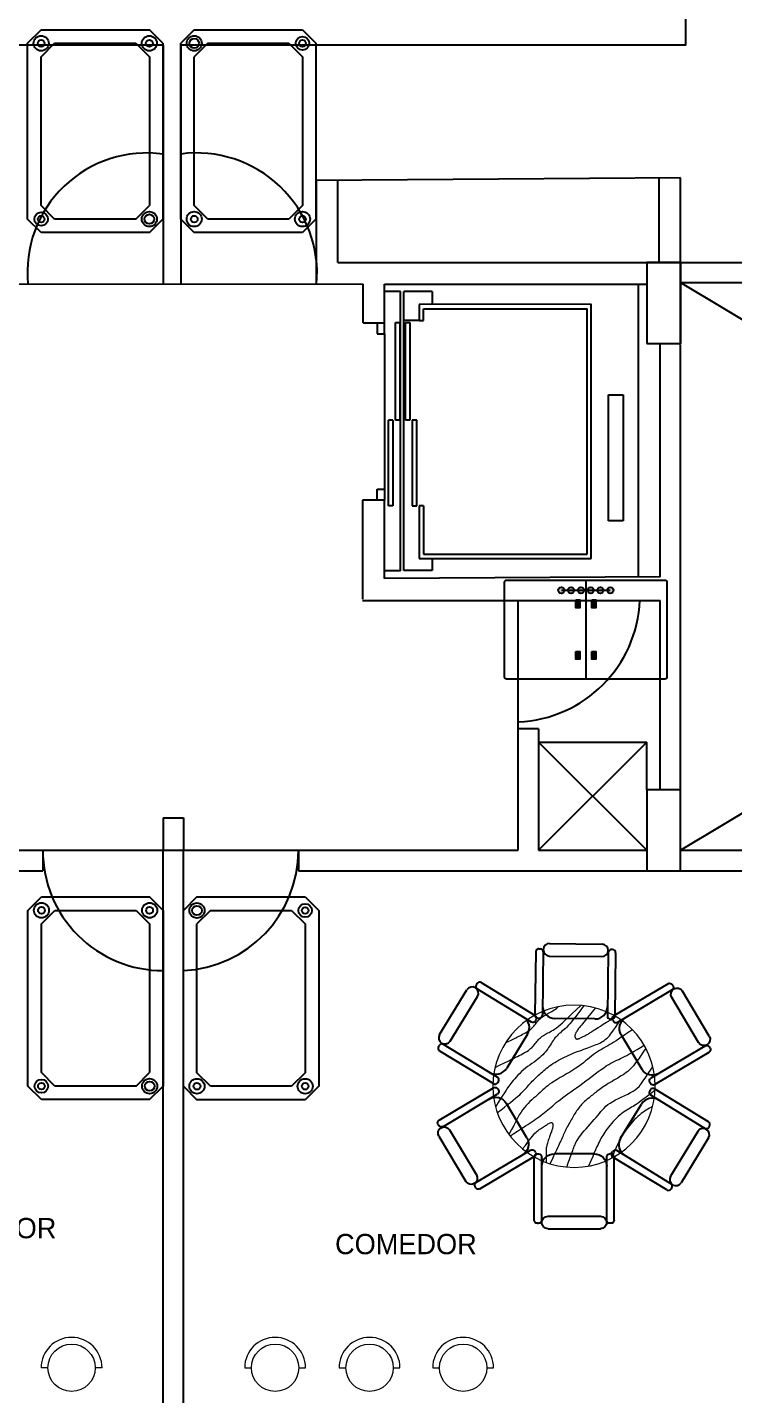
# Model space of a CAD drawing. Header units: metres. Extents: x -525 to 413, y -37 to 272.
# Drawn here: x 92.93 to 98.15, y 55.6 to 65.71 of the extents above; entities that cross this region are included whole.
import ezdxf

# ---------------------------------------------------------------- set-up
doc = ezdxf.new("R2010")
doc.units = ezdxf.units.M
doc.header["$MEASUREMENT"] = 0
doc.layers.get('0').update_dxf_attribs({"color": 254})
for name, color, linetype in [('arboles', 254, 'Continuous'), ('ascensor', 254, 'Continuous'), ('ducto de basura', 254, 'Continuous'), ('ICT_EXTERNA', 3, 'Continuous'), ('ICT_INTERNA', 170, 'Continuous'), ('NOFIJO', 254, 'Continuous'), ('PAR', 254, 'Continuous'), ('PUERTAS', 254, 'Continuous')]:
    doc.layers.add(name, color=color, linetype=linetype)
doc.layers.add('muebles', color=254, linetype='Continuous', lineweight=5)
doc.styles.get("Standard").update_dxf_attribs({"font": 'HTOWERT.TTF', "height": 0.08})

# ---------------------------------------------------------------- blocks, each defined once
blk = doc.blocks.new('SILLVIS')
at = {"layer": 'arboles'}
for p, q in [((-0.21, 0.335), (0.21, 0.335)), ((-0.32, 0.267), (-0.32, -0.239)), ((-0.295, 0.292), (-0.285, 0.292)), ((-0.26, 0.285), (-0.26, -0.239)), ((-0.21, 0.235), (0.21, 0.235)), ((0.26, 0.285), (0.26, -0.239)), ((0.295, 0.292), (0.285, 0.292)), ((0.32, 0.267), (0.32, -0.239)), ((-0.295, -0.264), (-0.285, -0.264)), ((0.16, -0.265), (-0.16, -0.265)), ((0.295, -0.264), (0.285, -0.264))]:
    blk.add_line(p, q, dxfattribs=at)
for centre, radius, start, end in [((-0.21, 0.285), 0.05, 90, 270), ((0.21, 0.285), 0.05, 270, 90), ((-0.295, 0.267), 0.025, 90, 180), ((-0.285, 0.267), 0.025, 0, 90), ((0.285, 0.267), 0.025, 90, 180), ((0.295, 0.267), 0.025, 0, 90), ((-0.16, -0.165), 0.1, 180, 270), ((0.16, -0.165), 0.1, 270, 0), ((-0.295, -0.239), 0.025, 180, 270), ((-0.285, -0.239), 0.025, 270, 0), ((0.285, -0.239), 0.025, 180, 270), ((0.295, -0.239), 0.025, 270, 0)]:
    blk.add_arc(centre, radius, start, end, dxfattribs=at)
blk = doc.blocks.new('S_VISITA')
at = {"layer": 'PAR', "xscale": -1}
blk.add_blockref('SILLVIS', (-0.009, -0.014), dxfattribs=at)
blk = doc.blocks.new('MESACIRC-6P-D120CM-5')
at = {"layer": 'muebles'}
for points in [[(-0.158, 0.579), (-0.135, 0.55), (-0.115, 0.526), (-0.098, 0.505), (-0.084, 0.488), (-0.072, 0.474), (-0.062, 0.462), (-0.054, 0.451), (-0.046, 0.442), (-0.04, 0.434), (-0.034, 0.427), (-0.029, 0.42), (-0.025, 0.414), (-0.021, 0.408), (-0.017, 0.402), (-0.014, 0.397), (-0.012, 0.393), (-0.01, 0.388), (-0.008, 0.384), (-0.007, 0.38), (-0.006, 0.376), (-0.006, 0.372), (-0.006, 0.368), (-0.006, 0.365), (-0.007, 0.362), (-0.008, 0.359), (-0.01, 0.357), (-0.011, 0.354), (-0.013, 0.352), (-0.016, 0.351), (-0.018, 0.35), (-0.021, 0.349), (-0.023, 0.349), (-0.026, 0.349), (-0.029, 0.35), (-0.032, 0.351), (-0.035, 0.352), (-0.039, 0.354), (-0.043, 0.356), (-0.047, 0.358), (-0.052, 0.36), (-0.057, 0.363), (-0.062, 0.365), (-0.068, 0.368), (-0.074, 0.371), (-0.08, 0.374), (-0.086, 0.377), (-0.092, 0.38), (-0.098, 0.383), (-0.104, 0.386), (-0.109, 0.389), (-0.115, 0.393), (-0.12, 0.397), (-0.126, 0.401), (-0.132, 0.405), (-0.139, 0.41), (-0.147, 0.415), (-0.156, 0.42), (-0.166, 0.427), (-0.179, 0.435), (-0.195, 0.445), (-0.215, 0.458), (-0.24, 0.473), (-0.271, 0.492), (-0.308, 0.515)], [(-0.073, 0.596), (-0.049, 0.564), (-0.028, 0.536), (-0.01, 0.513), (0.006, 0.493), (0.019, 0.476), (0.032, 0.462), (0.043, 0.449), (0.053, 0.438), (0.063, 0.428), (0.073, 0.42), (0.083, 0.412), (0.092, 0.404), (0.101, 0.396), (0.11, 0.389), (0.118, 0.382), (0.126, 0.374), (0.133, 0.366), (0.141, 0.357), (0.147, 0.347), (0.154, 0.338), (0.161, 0.328), (0.167, 0.318), (0.174, 0.307), (0.181, 0.297), (0.188, 0.286), (0.195, 0.276), (0.203, 0.265), (0.212, 0.254), (0.221, 0.244), (0.231, 0.233), (0.242, 0.222), (0.254, 0.212), (0.267, 0.201), (0.281, 0.19), (0.296, 0.179), (0.311, 0.168), (0.327, 0.157), (0.343, 0.145), (0.358, 0.133), (0.373, 0.121), (0.388, 0.108), (0.402, 0.094), (0.415, 0.081), (0.427, 0.068), (0.439, 0.055), (0.449, 0.043), (0.459, 0.031), (0.467, 0.02), (0.475, 0.01), (0.483, 0), (0.491, -0.012), (0.501, -0.028), (0.514, -0.048), (0.531, -0.074), (0.553, -0.108), (0.58, -0.152)], [(0.584, 0.139), (0.546, 0.158), (0.514, 0.173), (0.488, 0.186), (0.466, 0.197), (0.447, 0.206), (0.432, 0.214), (0.418, 0.221), (0.405, 0.227), (0.393, 0.233), (0.381, 0.239), (0.37, 0.246), (0.359, 0.252), (0.348, 0.258), (0.338, 0.265), (0.329, 0.271), (0.321, 0.278), (0.313, 0.285), (0.306, 0.293), (0.299, 0.3), (0.293, 0.308), (0.287, 0.316), (0.281, 0.323), (0.275, 0.331), (0.269, 0.338), (0.263, 0.345), (0.256, 0.352), (0.249, 0.358), (0.242, 0.364), (0.235, 0.37), (0.227, 0.375), (0.219, 0.38), (0.211, 0.385), (0.203, 0.389), (0.194, 0.394), (0.185, 0.398), (0.176, 0.403), (0.166, 0.409), (0.155, 0.416), (0.144, 0.423), (0.131, 0.432), (0.118, 0.443), (0.102, 0.455), (0.085, 0.47), (0.065, 0.488), (0.042, 0.51), (0.016, 0.535), (-0.015, 0.564), (-0.051, 0.598)], [(0.507, 0.32), (0.487, 0.331), (0.465, 0.341), (0.446, 0.35), (0.431, 0.358), (0.417, 0.365), (0.405, 0.371), (0.392, 0.377), (0.38, 0.384), (0.369, 0.39), (0.358, 0.396), (0.347, 0.402), (0.337, 0.409), (0.328, 0.415), (0.32, 0.422), (0.312, 0.429), (0.305, 0.437), (0.298, 0.444), (0.292, 0.452), (0.286, 0.46), (0.28, 0.467), (0.274, 0.475), (0.268, 0.482), (0.262, 0.489), (0.255, 0.496), (0.248, 0.502), (0.241, 0.508), (0.234, 0.514), (0.226, 0.519), (0.218, 0.524), (0.21, 0.529), (0.202, 0.533), (0.193, 0.538), (0.185, 0.542), (0.175, 0.548), (0.165, 0.553), (0.154, 0.56), (0.143, 0.567), (0.13, 0.576), (0.117, 0.587), (0.114, 0.589)], [(-0.431, 0.418), (-0.4, 0.397), (-0.373, 0.378), (-0.349, 0.363), (-0.329, 0.349), (-0.311, 0.337), (-0.294, 0.327), (-0.279, 0.317), (-0.264, 0.308), (-0.249, 0.299), (-0.234, 0.291), (-0.218, 0.282), (-0.203, 0.273), (-0.188, 0.264), (-0.173, 0.254), (-0.158, 0.244), (-0.143, 0.234), (-0.129, 0.223), (-0.114, 0.211), (-0.1, 0.199), (-0.084, 0.187), (-0.069, 0.174), (-0.052, 0.161), (-0.033, 0.147), (-0.013, 0.133), (0.008, 0.119), (0.031, 0.105), (0.055, 0.091), (0.078, 0.078), (0.102, 0.064), (0.124, 0.051), (0.145, 0.038), (0.164, 0.026), (0.181, 0.015), (0.195, 0.004), (0.208, -0.006), (0.219, -0.016), (0.23, -0.026), (0.24, -0.036), (0.251, -0.046), (0.262, -0.056), (0.273, -0.066), (0.286, -0.077), (0.299, -0.088), (0.313, -0.101), (0.327, -0.113), (0.34, -0.127), (0.354, -0.142), (0.367, -0.157), (0.38, -0.174), (0.392, -0.192), (0.405, -0.212), (0.418, -0.235), (0.431, -0.261), (0.446, -0.289), (0.463, -0.321), (0.482, -0.358)], [(0.567, -0.195), (0.54, -0.174), (0.515, -0.154), (0.491, -0.136), (0.47, -0.119), (0.45, -0.104), (0.433, -0.089), (0.417, -0.076), (0.402, -0.063), (0.39, -0.051), (0.378, -0.04), (0.368, -0.029), (0.359, -0.019), (0.35, -0.009), (0.342, 0), (0.334, 0.01), (0.326, 0.019), (0.318, 0.028), (0.309, 0.037), (0.3, 0.046), (0.291, 0.055), (0.282, 0.063), (0.273, 0.072), (0.263, 0.081), (0.254, 0.09), (0.244, 0.099), (0.234, 0.107), (0.224, 0.116), (0.214, 0.125), (0.203, 0.133), (0.192, 0.142), (0.181, 0.151), (0.169, 0.159), (0.156, 0.168), (0.143, 0.176), (0.129, 0.184), (0.115, 0.193), (0.1, 0.201), (0.085, 0.208), (0.07, 0.216), (0.054, 0.223), (0.038, 0.231), (0.022, 0.237), (0.006, 0.244), (-0.01, 0.251), (-0.026, 0.257), (-0.042, 0.263), (-0.057, 0.268), (-0.072, 0.274), (-0.087, 0.279), (-0.101, 0.284), (-0.114, 0.289), (-0.127, 0.294), (-0.14, 0.298), (-0.152, 0.303), (-0.163, 0.308), (-0.174, 0.312), (-0.185, 0.317), (-0.195, 0.322), (-0.205, 0.328), (-0.214, 0.333), (-0.223, 0.339), (-0.231, 0.345), (-0.239, 0.352), (-0.247, 0.358), (-0.254, 0.366), (-0.262, 0.374), (-0.27, 0.385), (-0.28, 0.398), (-0.291, 0.415), (-0.306, 0.435), (-0.323, 0.461), (-0.344, 0.492)], [(-0.53, 0.281), (-0.509, 0.25), (-0.491, 0.223), (-0.476, 0.201), (-0.462, 0.182), (-0.45, 0.165), (-0.439, 0.152), (-0.429, 0.14), (-0.418, 0.129), (-0.408, 0.119), (-0.397, 0.11), (-0.386, 0.101), (-0.374, 0.093), (-0.362, 0.084), (-0.349, 0.076), (-0.336, 0.069), (-0.323, 0.061), (-0.309, 0.053), (-0.295, 0.044), (-0.281, 0.036), (-0.267, 0.028), (-0.253, 0.02), (-0.24, 0.011), (-0.228, 0.003), (-0.216, -0.004), (-0.205, -0.012), (-0.195, -0.019), (-0.186, -0.026), (-0.177, -0.032), (-0.168, -0.039), (-0.16, -0.046), (-0.152, -0.052), (-0.144, -0.059), (-0.136, -0.065), (-0.127, -0.072), (-0.119, -0.079), (-0.111, -0.086), (-0.102, -0.092), (-0.094, -0.099), (-0.086, -0.106), (-0.078, -0.113), (-0.071, -0.12), (-0.063, -0.128), (-0.056, -0.135), (-0.05, -0.142), (-0.043, -0.15), (-0.037, -0.158), (-0.031, -0.166), (-0.025, -0.174), (-0.019, -0.182), (-0.013, -0.191), (-0.007, -0.2), (-0.002, -0.209), (0.004, -0.218), (0.01, -0.228), (0.015, -0.238), (0.021, -0.248), (0.027, -0.258), (0.032, -0.268), (0.038, -0.278), (0.044, -0.289), (0.05, -0.299), (0.055, -0.31), (0.06, -0.32), (0.065, -0.331), (0.07, -0.341), (0.075, -0.351), (0.08, -0.361), (0.084, -0.372), (0.089, -0.382), (0.093, -0.393), (0.098, -0.404), (0.104, -0.416), (0.109, -0.428), (0.115, -0.441), (0.122, -0.456), (0.13, -0.473), (0.14, -0.493), (0.151, -0.516), (0.163, -0.542), (0.178, -0.573)], [(0.474, -0.368), (0.445, -0.349), (0.419, -0.332), (0.396, -0.318), (0.376, -0.305), (0.358, -0.293), (0.342, -0.283), (0.327, -0.273), (0.313, -0.263), (0.298, -0.254), (0.284, -0.244), (0.271, -0.234), (0.257, -0.225), (0.243, -0.215), (0.23, -0.205), (0.218, -0.195), (0.205, -0.185), (0.193, -0.175), (0.182, -0.165), (0.17, -0.154), (0.158, -0.144), (0.145, -0.133), (0.132, -0.121), (0.117, -0.11), (0.101, -0.097), (0.084, -0.084), (0.065, -0.071), (0.046, -0.057), (0.025, -0.042), (0.003, -0.027), (-0.019, -0.011), (-0.042, 0.005), (-0.065, 0.022), (-0.088, 0.04), (-0.112, 0.057), (-0.135, 0.074), (-0.157, 0.091), (-0.179, 0.108), (-0.2, 0.123), (-0.22, 0.137), (-0.238, 0.15), (-0.256, 0.16), (-0.272, 0.17), (-0.287, 0.178), (-0.302, 0.185), (-0.316, 0.192), (-0.33, 0.198), (-0.344, 0.205), (-0.358, 0.212), (-0.373, 0.219), (-0.389, 0.228), (-0.406, 0.237), (-0.425, 0.248), (-0.445, 0.26), (-0.467, 0.273), (-0.491, 0.287), (-0.518, 0.303)], [(0.054, -0.598), (0.043, -0.567), (0.034, -0.542), (0.026, -0.52), (0.02, -0.503), (0.014, -0.488), (0.01, -0.476), (0.006, -0.465), (0.002, -0.454), (-0.002, -0.444), (-0.007, -0.433), (-0.011, -0.423), (-0.016, -0.412), (-0.023, -0.4), (-0.03, -0.388), (-0.039, -0.375), (-0.049, -0.361), (-0.061, -0.346), (-0.074, -0.33), (-0.089, -0.314), (-0.104, -0.297), (-0.119, -0.28), (-0.134, -0.264), (-0.149, -0.247), (-0.163, -0.231), (-0.175, -0.216), (-0.187, -0.201), (-0.198, -0.187), (-0.21, -0.174), (-0.222, -0.161), (-0.235, -0.148), (-0.25, -0.136), (-0.267, -0.124), (-0.286, -0.113), (-0.307, -0.101), (-0.329, -0.09), (-0.352, -0.079), (-0.375, -0.069), (-0.397, -0.058), (-0.418, -0.047), (-0.436, -0.037), (-0.452, -0.026), (-0.467, -0.015), (-0.481, -0.001), (-0.496, 0.017), (-0.512, 0.039), (-0.531, 0.067), (-0.554, 0.101), (-0.582, 0.144)], [(-0.599, -0.03), (-0.563, -0.058), (-0.533, -0.08), (-0.508, -0.099), (-0.489, -0.113), (-0.473, -0.125), (-0.459, -0.134), (-0.448, -0.142), (-0.437, -0.149), (-0.425, -0.155), (-0.414, -0.162), (-0.402, -0.169), (-0.39, -0.176), (-0.377, -0.184), (-0.365, -0.192), (-0.352, -0.201), (-0.34, -0.212), (-0.327, -0.223), (-0.314, -0.235), (-0.301, -0.248), (-0.289, -0.261), (-0.277, -0.275), (-0.265, -0.289), (-0.254, -0.302), (-0.244, -0.315), (-0.235, -0.328), (-0.227, -0.34), (-0.219, -0.351), (-0.212, -0.363), (-0.206, -0.374), (-0.199, -0.386), (-0.193, -0.397), (-0.187, -0.409), (-0.181, -0.422), (-0.175, -0.435), (-0.167, -0.451), (-0.159, -0.47), (-0.149, -0.492), (-0.138, -0.519), (-0.124, -0.552), (-0.107, -0.59)], [(-0.581, -0.149), (-0.581, -0.15), (-0.57, -0.156), (-0.558, -0.163), (-0.546, -0.17), (-0.534, -0.177), (-0.522, -0.185), (-0.509, -0.193), (-0.497, -0.202), (-0.484, -0.213), (-0.471, -0.224), (-0.458, -0.236), (-0.445, -0.249), (-0.433, -0.262), (-0.421, -0.276), (-0.41, -0.29), (-0.399, -0.303), (-0.389, -0.316), (-0.38, -0.329), (-0.371, -0.341), (-0.364, -0.352), (-0.356, -0.364), (-0.35, -0.375), (-0.343, -0.386), (-0.337, -0.398), (-0.331, -0.41), (-0.325, -0.422), (-0.319, -0.436), (-0.312, -0.452), (-0.303, -0.471), (-0.294, -0.493), (-0.282, -0.52), (-0.277, -0.532)], [(0.38, -0.464), (0.36, -0.438), (0.344, -0.416), (0.33, -0.397), (0.317, -0.381), (0.307, -0.368), (0.297, -0.357), (0.289, -0.348), (0.281, -0.339), (0.273, -0.332), (0.265, -0.326), (0.257, -0.32), (0.249, -0.314), (0.241, -0.309), (0.234, -0.304), (0.226, -0.3), (0.219, -0.296), (0.212, -0.291), (0.205, -0.287), (0.199, -0.283), (0.193, -0.279), (0.187, -0.276), (0.182, -0.273), (0.177, -0.271), (0.173, -0.27), (0.169, -0.269), (0.166, -0.269), (0.163, -0.27), (0.161, -0.272), (0.16, -0.274), (0.158, -0.277), (0.157, -0.28), (0.157, -0.283), (0.157, -0.286), (0.156, -0.29), (0.157, -0.294), (0.157, -0.299), (0.158, -0.303), (0.159, -0.308), (0.16, -0.313), (0.162, -0.319), (0.164, -0.325), (0.166, -0.331), (0.168, -0.337), (0.171, -0.344), (0.174, -0.351), (0.176, -0.359), (0.179, -0.367), (0.182, -0.375), (0.185, -0.384), (0.188, -0.393), (0.191, -0.402), (0.194, -0.411), (0.196, -0.42), (0.199, -0.428), (0.201, -0.436), (0.202, -0.443), (0.204, -0.449), (0.205, -0.456), (0.206, -0.464), (0.206, -0.474), (0.206, -0.488), (0.207, -0.507), (0.207, -0.532), (0.207, -0.563)]]:
    blk.add_lwpolyline(points, dxfattribs=at)
blk.add_circle((0, 0), 0.6, dxfattribs=at)
for p, xscale, yscale, zscale, rotation in [((-0.001, 0.757), 0.9230769230769151, 0.9230769230769151, 0.9230769230769151, 0.7025552345143938), ((0.645, 0.386), 0.923076923076915, 0.923076923076915, 0.923076923076915, 301.4468020897734), ((-0.645, -0.386), 0.923076923076915, 0.923076923076915, 0.923076923076915, 121.4468020897734)]:
    blk.add_blockref('S_VISITA', p, dxfattribs=dict(at, xscale=xscale, yscale=yscale, zscale=zscale, rotation=rotation))
at = {"layer": 'muebles', "extrusion": (0, 0, -1), "zscale": -0.923076923076915}
for p, xscale, yscale, rotation in [((0.65, 0.378), 0.923076923076915, 0.923076923076915, 300.7442468552583), ((-0.65, -0.378), 0.9230769230769152, 0.9230769230769152, 120.7442468552583), ((-0.007, -0.757), 0.923076923076915, 0.923076923076915, 179.9999999999993)]:
    blk.add_blockref('S_VISITA', p, dxfattribs=dict(at, xscale=xscale, yscale=yscale, rotation=rotation))
blk = doc.blocks.new('RTR')
for p, q in [((-0.75, 0.4), (-0.65, 0.5)), ((-0.65, 0.5), (0.65, 0.5)), ((0.65, 0.5), (0.75, 0.4)), ((-0.75, -0.4), (-0.75, 0.4)), ((-0.65, 0.3), (-0.55, 0.4)), ((-0.55, 0.4), (0.55, 0.4)), ((0.55, 0.4), (0.65, 0.3)), ((0.75, 0.4), (0.75, -0.4)), ((-0.65, -0.3), (-0.65, 0.3)), ((0.65, 0.3), (0.65, -0.3)), ((-0.65, -0.3), (-0.55, -0.4)), ((0.65, -0.3), (0.55, -0.4)), ((-0.75, -0.4), (-0.65, -0.5)), ((0.55, -0.4), (-0.55, -0.4)), ((0.65, -0.5), (0.75, -0.4)), ((0.65, -0.5), (-0.65, -0.5))]:
    blk.add_line(p, q)
for centre, radius in [((-0.65, 0.4), 0.05), ((-0.65, 0.4), 0.025), ((0.65, 0.4), 0.0559), ((0.65, 0.4), 0.025), ((-0.65, -0.4), 0.0559), ((-0.65, -0.4), 0.0354), ((0.65, -0.4), 0.0559), ((0.65, -0.4), 0.025)]:
    blk.add_circle(centre, radius)
blk = doc.blocks.new('Registro secundario')
for p, q in [((3.2, 4), (3.2, 0)), ((2.8, 3.16), (2.96, 3.16)), ((2.8, 3.12), (2.96, 3.12)), ((2.8, 2.96), (2.96, 2.96)), ((2.8, 2.92), (2.96, 2.92)), ((3.44, 3.16), (3.6, 3.16)), ((3.44, 3.12), (3.6, 3.12)), ((3.44, 2.96), (3.6, 2.96)), ((3.44, 2.92), (3.6, 2.92)), ((2.8, 1.08), (2.96, 1.08)), ((2.8, 1.04), (2.96, 1.04)), ((2.8, 0.88), (2.96, 0.88)), ((2.8, 0.84), (2.96, 0.84)), ((3.44, 1.08), (3.6, 1.08)), ((3.44, 1.04), (3.6, 1.04)), ((3.44, 0.88), (3.6, 0.88)), ((3.44, 0.84), (3.6, 0.84))]:
    blk.add_line(p, q)
blk.add_lwpolyline([(0, 4), (6.4, 4, -0.414214), (6.48, 3.92), (6.48, 0.08, -0.414214), (6.4, 0), (0, 0, -0.414214), (-0.08, 0.08), (-0.08, 3.92, -0.414214)], format="xyb", close=True)
for points in [[(2.8, 3.2), (2.96, 3.2), (2.96, 2.88), (2.8, 2.88)], [(3.44, 3.2), (3.6, 3.2), (3.6, 2.88), (3.44, 2.88)], [(2.8, 1.12), (2.96, 1.12), (2.96, 0.8), (2.8, 0.8)], [(3.44, 1.12), (3.6, 1.12), (3.6, 0.8), (3.44, 0.8)]]:
    blk.add_lwpolyline(points, close=True)
for centre, radius in [((2.88, 3.04), 0.0566), ((2.88, 3.04), 0.0324), ((3.52, 3.04), 0.0566), ((3.52, 3.04), 0.0324), ((2.88, 0.96), 0.0566), ((2.88, 0.96), 0.0324), ((3.52, 0.96), 0.0566), ((3.52, 0.96), 0.0324)]:
    blk.add_circle(centre, radius)

msp = doc.modelspace()

# ---------------------------------------------------------------- hatches: boundary and pattern name
at = {"layer": 'ICT_EXTERNA', "ltscale": 0.015}
h = msp.add_hatch(color=256, dxfattribs=at)
h.dxf.hatch_style = 1
h.paths.add_polyline_path([(96.897, 61.544, 1), (96.851, 61.544, 1)])
h.paths.add_polyline_path([(96.969, 61.544, 1), (96.923, 61.544, 1)])
h.paths.add_polyline_path([(96.996, 61.544, 1), (97.041, 61.544, 1)])
h.paths.add_polyline_path([(97.114, 61.544, 1), (97.068, 61.544, 1)])
h.paths.add_polyline_path([(97.141, 61.544, 1), (97.186, 61.544, 1)])
h.paths.add_polyline_path([(97.213, 61.544, 1), (97.259, 61.544, 1)])

# ---------------------------------------------------------------- linework, layer by layer
at = {"ltscale": 0.02}
for p, q in [((97.794, 65.575), (97.794, 70.419)), ((93.93, 65.575), (89.91, 65.575)), ((97.794, 65.575), (94.06, 65.575)), ((97.755, 64.594), (95.064, 64.575)), ((95.064, 63.969), (95.064, 64.575)), ((95.222, 63.969), (95.222, 64.575)), ((97.597, 63.969), (97.597, 64.592)), ((97.755, 63.969), (97.755, 64.594)), ((95.409, 63.522), (95.409, 63.807)), ((95.567, 63.522), (95.567, 63.807)), ((95.567, 63.807), (97.505, 63.807)), ((97.755, 59.621), (104.755, 63.819)), ((97.755, 63.819), (104.755, 59.621)), ((95.409, 63.522), (95.567, 63.522)), ((97.605, 61.644), (97.605, 63.369)), ((97.605, 61.644), (97.605, 63.369)), ((97.755, 61.569), (97.755, 63.359)), ((95.567, 62.211), (95.405, 62.211)), ((95.567, 61.631), (95.567, 62.211)), ((97.605, 61.644), (95.567, 61.631)), ((97.755, 59.469), (97.755, 61.569)), ((95.405, 61.469), (97.605, 61.469)), ((96.555, 59.621), (96.555, 61.469)), ((97.605, 61.419), (97.605, 61.469)), ((97.605, 60.069), (97.605, 61.419)), ((96.705, 60.52), (96.555, 60.52)), ((96.705, 60.52), (96.705, 59.621)), ((90.505, 59.621), (96.555, 59.621)), ((93.93, 52.598), (93.93, 59.621)), ((94.08, 52.598), (94.08, 59.621)), ((96.705, 59.621), (97.505, 59.621)), ((97.605, 59.469), (97.605, 59.47))]:
    msp.add_line(p, q, dxfattribs=at)
for p, q in [((93.93, 65.575), (93.93, 63.808)), ((94.06, 65.575), (94.06, 63.808)), ((95.222, 63.969), (97.755, 63.969)), ((97.755, 63.969), (99.227, 63.969)), ((97.755, 63.969), (97.755, 63.369)), ((92.555, 63.81), (95.409, 63.807)), ((97.755, 63.819), (104.755, 63.819)), ((95.405, 62.211), (95.405, 61.479)), ((95.405, 61.469), (96.555, 61.469)), ((93.93, 59.862), (93.93, 59.621)), ((93.93, 59.862), (94.08, 59.862)), ((94.08, 59.862), (94.08, 59.621)), ((93.041, 59.621), (93.041, 59.47)), ((94.93, 59.621), (94.93, 59.47)), ((96.705, 59.621), (97.505, 59.621)), ((97.755, 59.621), (104.755, 59.621)), ((83.205, 59.469), (93.041, 59.47)), ((94.93, 59.47), (105.005, 59.469))]:
    msp.add_line(p, q)
at = {"ltscale": 0.015}
msp.add_line((95.064, 63.808), (95.064, 63.969), dxfattribs=at)
at = {"layer": 'ascensor', "ltscale": 0.02}
for p, q in [((97.443, 63.807), (97.443, 61.643)), ((95.686, 63.753), (95.567, 63.753)), ((95.686, 61.687), (95.686, 63.753)), ((95.686, 63.753), (95.686, 63.753)), ((95.709, 61.689), (95.709, 63.753)), ((95.918, 63.753), (95.709, 63.753)), ((95.918, 63.753), (95.918, 63.658)), ((97.095, 63.661), (95.824, 63.658)), ((95.824, 63.658), (95.824, 63.54)), ((95.856, 63.54), (95.856, 63.626)), ((95.856, 63.626), (97.065, 63.626)), ((97.065, 61.81), (97.065, 63.626)), ((97.095, 61.78), (97.095, 63.661)), ((95.513, 63.522), (95.513, 63.441)), ((95.567, 63.441), (95.567, 63.522)), ((95.648, 62.801), (95.648, 63.525)), ((95.648, 63.525), (95.68, 63.525)), ((95.68, 63.525), (95.68, 62.801)), ((95.824, 63.54), (95.709, 63.54)), ((95.721, 62.801), (95.721, 63.525)), ((95.721, 63.525), (95.754, 63.525)), ((95.754, 63.525), (95.754, 62.801)), ((95.824, 63.54), (95.856, 63.54)), ((95.513, 63.441), (95.567, 63.441)), ((95.567, 63.441), (95.567, 62.211)), ((97.223, 62.057), (97.223, 62.99)), ((97.223, 62.99), (97.331, 62.99)), ((97.331, 62.99), (97.331, 62.057)), ((95.597, 62.169), (95.597, 62.801)), ((95.629, 62.801), (95.597, 62.801)), ((95.629, 62.801), (95.629, 62.169)), ((95.68, 62.801), (95.648, 62.801)), ((95.754, 62.801), (95.721, 62.801)), ((95.772, 62.801), (95.772, 62.169)), ((95.805, 62.801), (95.772, 62.801)), ((95.805, 62.169), (95.805, 62.801)), ((95.513, 62.211), (95.513, 62.292)), ((95.513, 62.292), (95.567, 62.292)), ((95.567, 62.292), (95.567, 62.211)), ((95.629, 62.169), (95.597, 62.169)), ((95.772, 62.169), (95.805, 62.169)), ((95.856, 62.169), (95.824, 62.169)), ((95.824, 62.169), (95.824, 61.78)), ((95.856, 62.169), (95.856, 61.81)), ((97.331, 62.057), (97.223, 62.057)), ((95.856, 61.81), (97.065, 61.81)), ((95.686, 61.687), (95.567, 61.687)), ((95.918, 61.689), (95.709, 61.689)), ((95.824, 61.78), (97.095, 61.78)), ((95.918, 61.78), (95.918, 61.689))]:
    msp.add_line(p, q, dxfattribs=at)
at = {"layer": 'ducto de basura', "ltscale": 0.02}
for p, q in [((96.705, 60.421), (97.505, 59.621)), ((96.705, 59.621), (97.505, 60.421)), ((96.705, 60.421), (97.505, 60.421)), ((97.505, 60.069), (97.505, 60.421))]:
    msp.add_line(p, q, dxfattribs=at)
at = {"layer": 'ICT_EXTERNA', "ltscale": 0.015}
msp.add_line((96.874, 61.544), (97.236, 61.544), dxfattribs=at)
for centre in [(96.874, 61.544), (96.946, 61.544), (97.019, 61.544), (97.091, 61.544), (97.163, 61.544), (97.236, 61.544)]:
    msp.add_circle(centre, 0.0229, dxfattribs=at)
at = {"layer": 'muebles', "ltscale": 4}
for p, q in [((93.078, 55.794), (93.028, 55.794)), ((93.478, 55.794), (93.428, 55.794)), ((94.533, 55.794), (94.583, 55.794)), ((94.933, 55.794), (94.983, 55.794)), ((95.231, 55.794), (95.281, 55.794)), ((95.631, 55.794), (95.681, 55.794)), ((95.923, 55.794), (95.973, 55.794)), ((96.323, 55.794), (96.373, 55.794))]:
    msp.add_line(p, q, dxfattribs=at)
for centre in [(93.253, 55.794), (94.758, 55.794), (95.456, 55.794), (96.148, 55.794)]:
    msp.add_circle(centre, 0.175, dxfattribs=at)
for centre in [(93.253, 55.794), (94.758, 55.794), (95.456, 55.794), (96.148, 55.794)]:
    msp.add_arc(centre, 0.225, 0, 180, dxfattribs=at)
at = {"layer": 'NOFIJO', "ltscale": 0.02}
for points in [[(97.505, 63.369), (97.755, 63.369), (97.755, 63.969), (97.505, 63.969)], [(97.505, 63.369), (97.755, 63.369), (97.755, 63.969), (97.505, 63.969)], [(97.505, 59.469), (97.755, 59.469), (97.755, 60.069), (97.505, 60.069)]]:
    msp.add_lwpolyline(points, close=True, dxfattribs=at)
msp.add_lwpolyline([(97.505, 59.47), (97.505, 59.469), (97.755, 59.469), (97.755, 60.069), (97.505, 60.069), (97.505, 59.621)], dxfattribs=at)
at = {"layer": 'PUERTAS'}
for centre, radius, start, end in [((93.81, 63.894), 0.884, 82.1883, 185.5007), ((94.178, 63.888), 0.89, 354.7575, 97.6307), ((93.93, 59.621), 0.89, 179.9935, 270.0027), ((94.039, 59.621), 0.891, 272.6603, 359.9563)]:
    msp.add_arc(centre, radius, start, end, dxfattribs=at)
at = {"layer": 'PUERTAS', "ltscale": 0.02}
msp.add_arc((96.516, 61.51), 0.94, 272.4097, 357.5411, dxfattribs=at)

# ---------------------------------------------------------------- block references
at = {"layer": 'arboles', "xscale": -1}
msp.add_blockref('MESACIRC-6P-D120CM-5', (96.968, 57.876), dxfattribs=at)
at = {"layer": 'ICT_EXTERNA', "xscale": 0.1829845896884216, "yscale": 0.1829845896884216, "zscale": 0.1829845896884216}
msp.add_blockref('Registro secundario', (96.469, 60.887), dxfattribs=at)
at = {"layer": 'ICT_INTERNA'}
for p, rotation in [((93.428, 64.939), 90), ((94.56, 64.939), 270), ((93.43, 58.527), 90), ((94.58, 58.526), 270)]:
    msp.add_blockref('RTR', p, dxfattribs=dict(at, rotation=rotation))

# ---------------------------------------------------------------- texts
at = {"linetype": 'Continuous', "char_height": 0.15, "attachment_point": 1}
for insert in [(92.093, 56.902), (95.201, 56.784)]:
    msp.add_mtext_dynamic_manual_height_columns('COMEDOR', width=4.53204, gutter_width=12.5, heights=[0], dxfattribs=dict(at, insert=insert))

doc.saveas('drawing.dxf')
